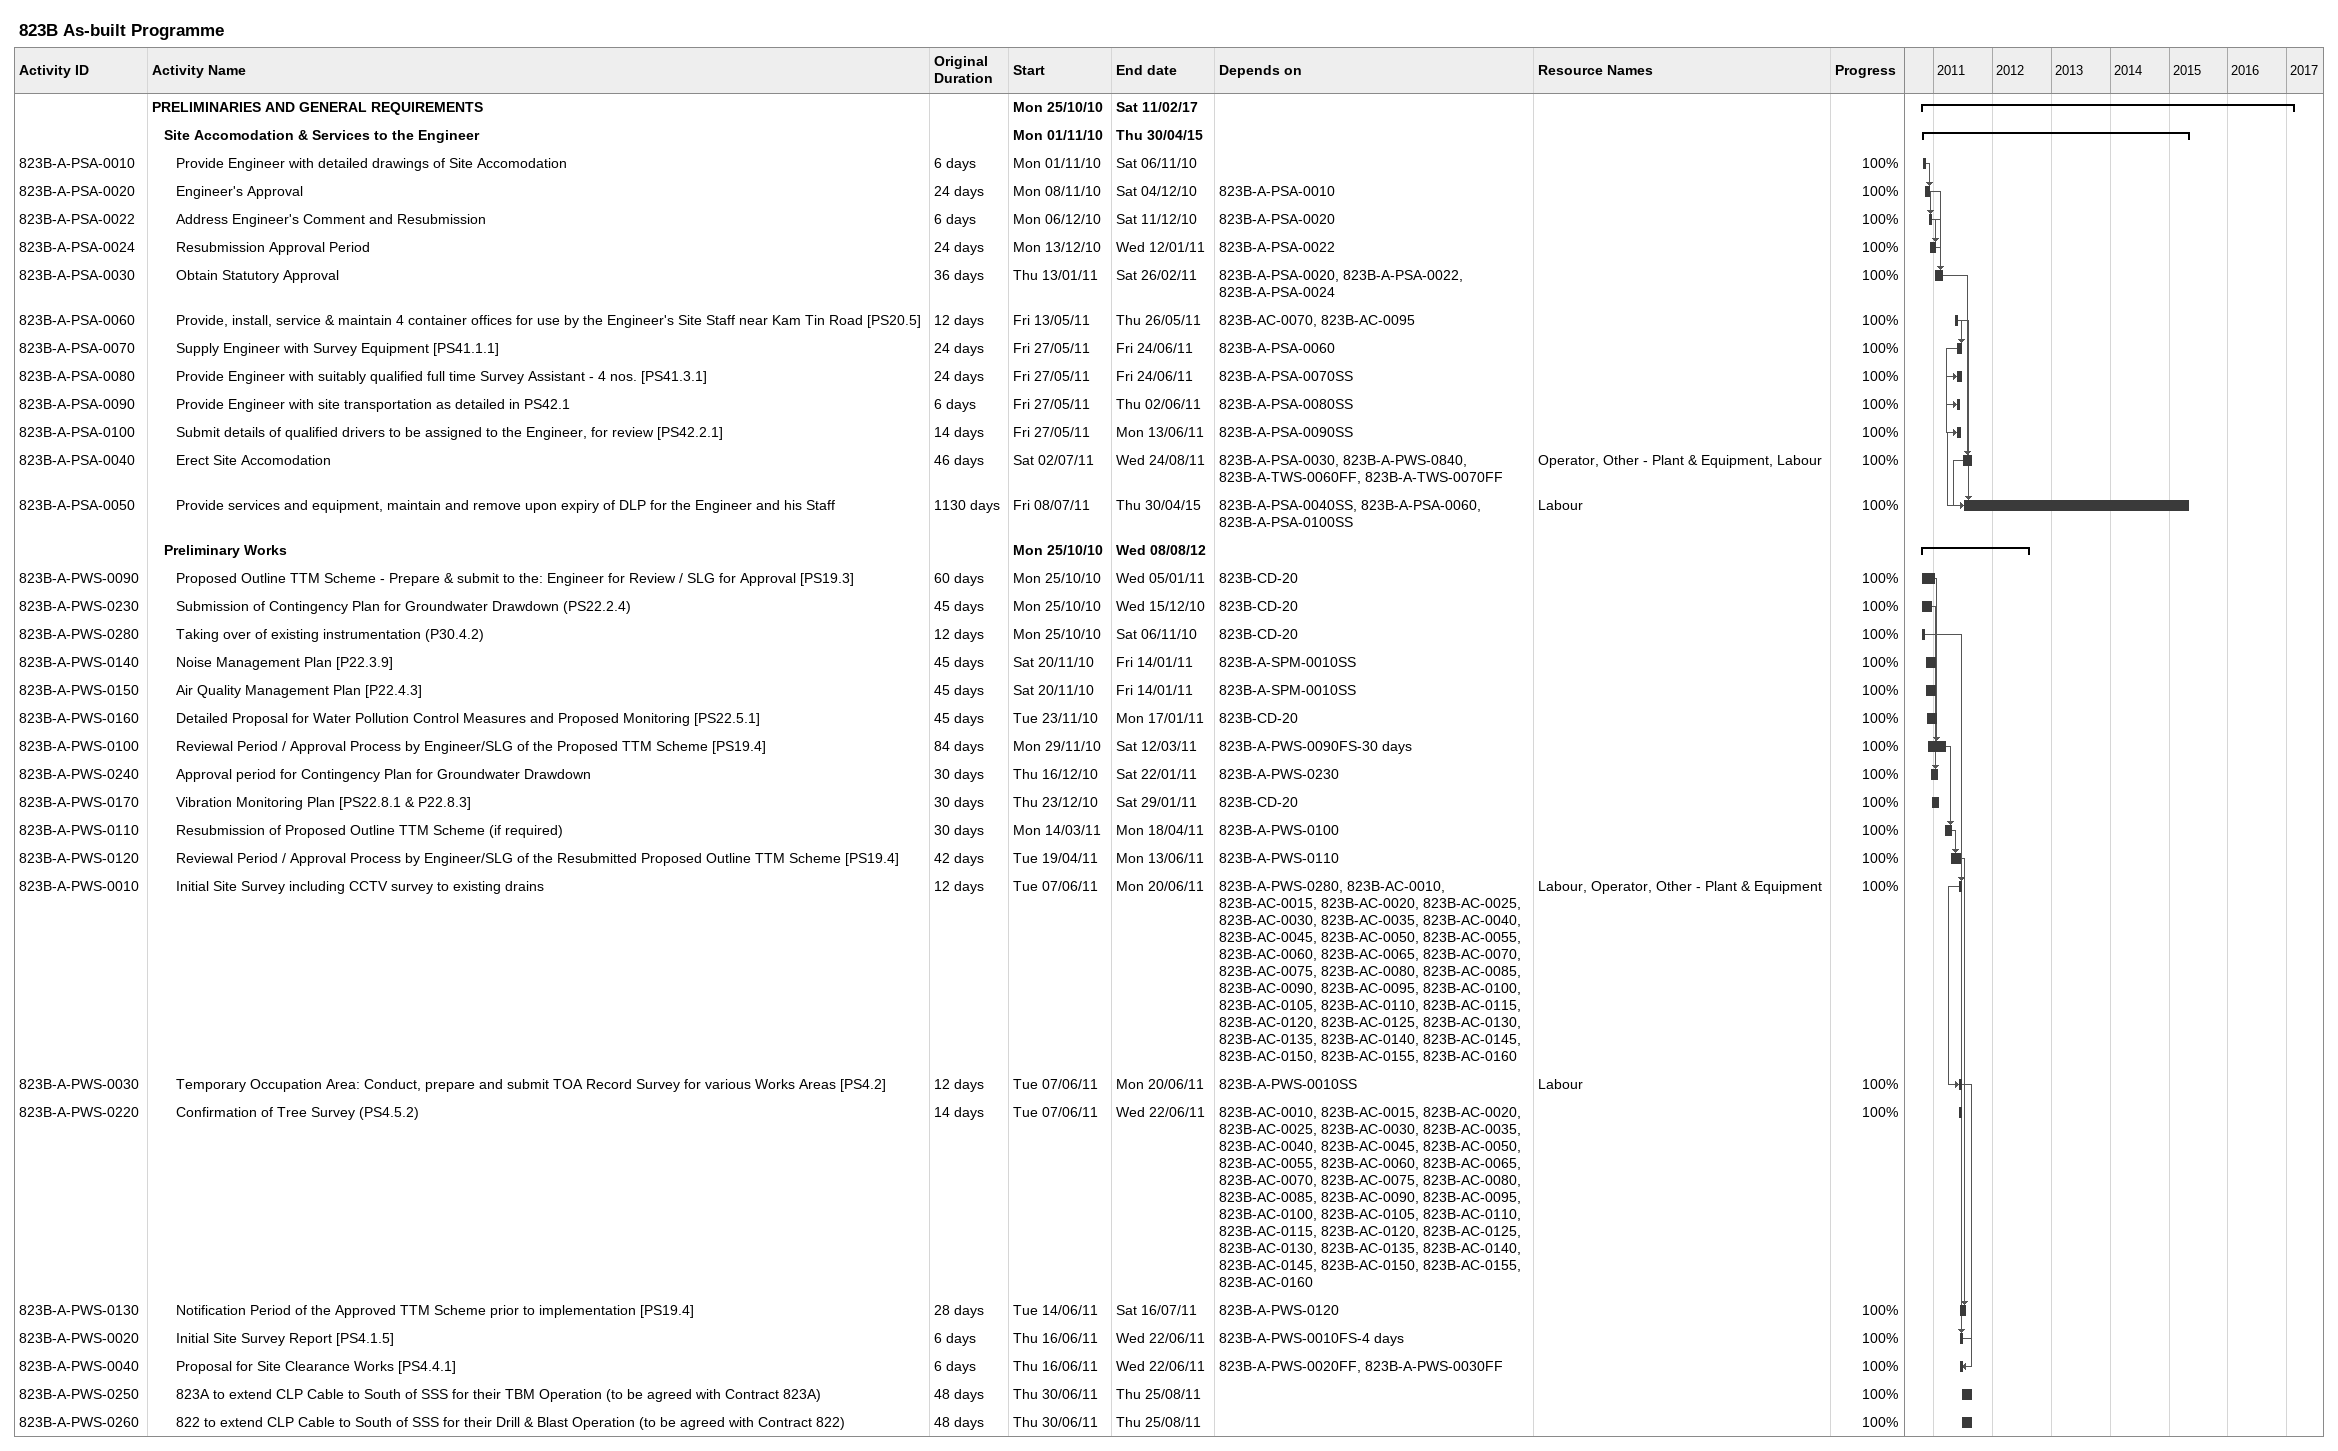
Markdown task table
823B As-built Programme

| ID | Level | Task | Original duration | Start | Finish | Predecessors | Resources | % complete |
|---|---|---|---|---|---|---|---|---|
|  | 1 | **PRELIMINARIES AND GENERAL REQUIREMENTS** |  | 2010-10-25 | 2017-02-11 |  |  |  |
|  | 2 | **Site Accomodation & Services to the Engineer** |  | 2010-11-01 | 2015-04-30 |  |  |  |
| 823B-A-PSA-0010 | 3 | Provide Engineer with detailed drawings of Site Accomodation | 6d | 2010-11-01 | 2010-11-06 |  |  | 100 |
| 823B-A-PSA-0020 | 3 | Engineer's Approval | 24d | 2010-11-08 | 2010-12-04 | 823B-A-PSA-0010 |  | 100 |
| 823B-A-PSA-0022 | 3 | Address Engineer's Comment and Resubmission | 6d | 2010-12-06 | 2010-12-11 | 823B-A-PSA-0020 |  | 100 |
| 823B-A-PSA-0024 | 3 | Resubmission Approval Period | 24d | 2010-12-13 | 2011-01-12 | 823B-A-PSA-0022 |  | 100 |
| 823B-A-PSA-0030 | 3 | Obtain Statutory Approval | 36d | 2011-01-13 | 2011-02-26 | 823B-A-PSA-0020, 823B-A-PSA-0022, 823B-A-PSA-0024 |  | 100 |
| 823B-A-PSA-0060 | 3 | Provide, install, service & maintain 4 container offices for use by the Engineer's Site Staff near Kam Tin Road [PS20.5] | 12d | 2011-05-13 | 2011-05-26 | 823B-AC-0070, 823B-AC-0095 |  | 100 |
| 823B-A-PSA-0070 | 3 | Supply Engineer with Survey Equipment [PS41.1.1] | 24d | 2011-05-27 | 2011-06-24 | 823B-A-PSA-0060 |  | 100 |
| 823B-A-PSA-0080 | 3 | Provide Engineer with suitably qualified full time Survey Assistant - 4 nos. [PS41.3.1] | 24d | 2011-05-27 | 2011-06-24 | 823B-A-PSA-0070SS |  | 100 |
| 823B-A-PSA-0090 | 3 | Provide Engineer with site transportation as detailed in PS42.1 | 6d | 2011-05-27 | 2011-06-02 | 823B-A-PSA-0080SS |  | 100 |
| 823B-A-PSA-0100 | 3 | Submit details of qualified drivers to be assigned to the Engineer, for review [PS42.2.1] | 14d | 2011-05-27 | 2011-06-13 | 823B-A-PSA-0090SS |  | 100 |
| 823B-A-PSA-0040 | 3 | Erect Site Accomodation | 46d | 2011-07-02 | 2011-08-24 | 823B-A-PSA-0030, 823B-A-PWS-0840, 823B-A-TWS-0060FF, 823B-A-TWS-0070FF | Operator, Other - Plant & Equipment, Labour | 100 |
| 823B-A-PSA-0050 | 3 | Provide services and equipment, maintain and remove upon expiry of DLP for the Engineer and his Staff | 1130d | 2011-07-08 | 2015-04-30 | 823B-A-PSA-0040SS, 823B-A-PSA-0060, 823B-A-PSA-0100SS | Labour | 100 |
|  | 2 | **Preliminary Works** |  | 2010-10-25 | 2012-08-08 |  |  |  |
| 823B-A-PWS-0090 | 3 | Proposed Outline TTM Scheme - Prepare & submit to the: Engineer for Review / SLG for Approval [PS19.3] | 60d | 2010-10-25 | 2011-01-05 | 823B-CD-20 |  | 100 |
| 823B-A-PWS-0230 | 3 | Submission of Contingency Plan for Groundwater Drawdown (PS22.2.4) | 45d | 2010-10-25 | 2010-12-15 | 823B-CD-20 |  | 100 |
| 823B-A-PWS-0280 | 3 | Taking over of existing instrumentation (P30.4.2) | 12d | 2010-10-25 | 2010-11-06 | 823B-CD-20 |  | 100 |
| 823B-A-PWS-0140 | 3 | Noise Management Plan [P22.3.9] | 45d | 2010-11-20 | 2011-01-14 | 823B-A-SPM-0010SS |  | 100 |
| 823B-A-PWS-0150 | 3 | Air Quality Management Plan [P22.4.3] | 45d | 2010-11-20 | 2011-01-14 | 823B-A-SPM-0010SS |  | 100 |
| 823B-A-PWS-0160 | 3 | Detailed Proposal for Water Pollution Control Measures and Proposed Monitoring [PS22.5.1] | 45d | 2010-11-23 | 2011-01-17 | 823B-CD-20 |  | 100 |
| 823B-A-PWS-0100 | 3 | Reviewal Period / Approval Process by Engineer/SLG of the Proposed TTM Scheme [PS19.4] | 84d | 2010-11-29 | 2011-03-12 | 823B-A-PWS-0090FS-30d |  | 100 |
| 823B-A-PWS-0240 | 3 | Approval period for Contingency Plan for Groundwater Drawdown | 30d | 2010-12-16 | 2011-01-22 | 823B-A-PWS-0230 |  | 100 |
| 823B-A-PWS-0170 | 3 | Vibration Monitoring Plan [PS22.8.1 & P22.8.3] | 30d | 2010-12-23 | 2011-01-29 | 823B-CD-20 |  | 100 |
| 823B-A-PWS-0110 | 3 | Resubmission of Proposed Outline TTM Scheme (if required) | 30d | 2011-03-14 | 2011-04-18 | 823B-A-PWS-0100 |  | 100 |
| 823B-A-PWS-0120 | 3 | Reviewal Period / Approval Process by Engineer/SLG of the Resubmitted Proposed Outline TTM Scheme [PS19.4] | 42d | 2011-04-19 | 2011-06-13 | 823B-A-PWS-0110 |  | 100 |
| 823B-A-PWS-0010 | 3 | Initial Site Survey including CCTV survey to existing drains | 12d | 2011-06-07 | 2011-06-20 | 823B-A-PWS-0280, 823B-AC-0010, 823B-AC-0015, 823B-AC-0020, 823B-AC-0025, 823B-AC-0030, 823B-AC-0035, 823B-AC-0040, 823B-AC-0045, 823B-AC-0050, 823B-AC-0055, 823B-AC-0060, 823B-AC-0065, 823B-AC-0070, 823B-AC-0075, 823B-AC-0080, 823B-AC-0085, 823B-AC-0090, 823B-AC-0095, 823B-AC-0100, 823B-AC-0105, 823B-AC-0110, 823B-AC-0115, 823B-AC-0120, 823B-AC-0125, 823B-AC-0130, 823B-AC-0135, 823B-AC-0140, 823B-AC-0145, 823B-AC-0150, 823B-AC-0155, 823B-AC-0160 | Labour, Operator, Other - Plant & Equipment | 100 |
| 823B-A-PWS-0030 | 3 | Temporary Occupation Area: Conduct, prepare and submit TOA Record Survey for various Works Areas [PS4.2] | 12d | 2011-06-07 | 2011-06-20 | 823B-A-PWS-0010SS | Labour | 100 |
| 823B-A-PWS-0220 | 3 | Confirmation of Tree Survey (PS4.5.2) | 14d | 2011-06-07 | 2011-06-22 | 823B-AC-0010, 823B-AC-0015, 823B-AC-0020, 823B-AC-0025, 823B-AC-0030, 823B-AC-0035, 823B-AC-0040, 823B-AC-0045, 823B-AC-0050, 823B-AC-0055, 823B-AC-0060, 823B-AC-0065, 823B-AC-0070, 823B-AC-0075, 823B-AC-0080, 823B-AC-0085, 823B-AC-0090, 823B-AC-0095, 823B-AC-0100, 823B-AC-0105, 823B-AC-0110, 823B-AC-0115, 823B-AC-0120, 823B-AC-0125, 823B-AC-0130, 823B-AC-0135, 823B-AC-0140, 823B-AC-0145, 823B-AC-0150, 823B-AC-0155, 823B-AC-0160 |  | 100 |
| 823B-A-PWS-0130 | 3 | Notification Period of the Approved TTM Scheme prior to implementation [PS19.4] | 28d | 2011-06-14 | 2011-07-16 | 823B-A-PWS-0120 |  | 100 |
| 823B-A-PWS-0020 | 3 | Initial Site Survey Report [PS4.1.5] | 6d | 2011-06-16 | 2011-06-22 | 823B-A-PWS-0010FS-4d |  | 100 |
| 823B-A-PWS-0040 | 3 | Proposal for Site Clearance Works [PS4.4.1] | 6d | 2011-06-16 | 2011-06-22 | 823B-A-PWS-0020FF, 823B-A-PWS-0030FF |  | 100 |
| 823B-A-PWS-0250 | 3 | 823A to extend CLP Cable to South of SSS for their TBM Operation (to be agreed with Contract 823A) | 48d | 2011-06-30 | 2011-08-25 |  |  | 100 |
| 823B-A-PWS-0260 | 3 | 822 to extend CLP Cable to South of SSS for their Drill & Blast Operation (to be agreed with Contract 822) | 48d | 2011-06-30 | 2011-08-25 |  |  | 100 |
